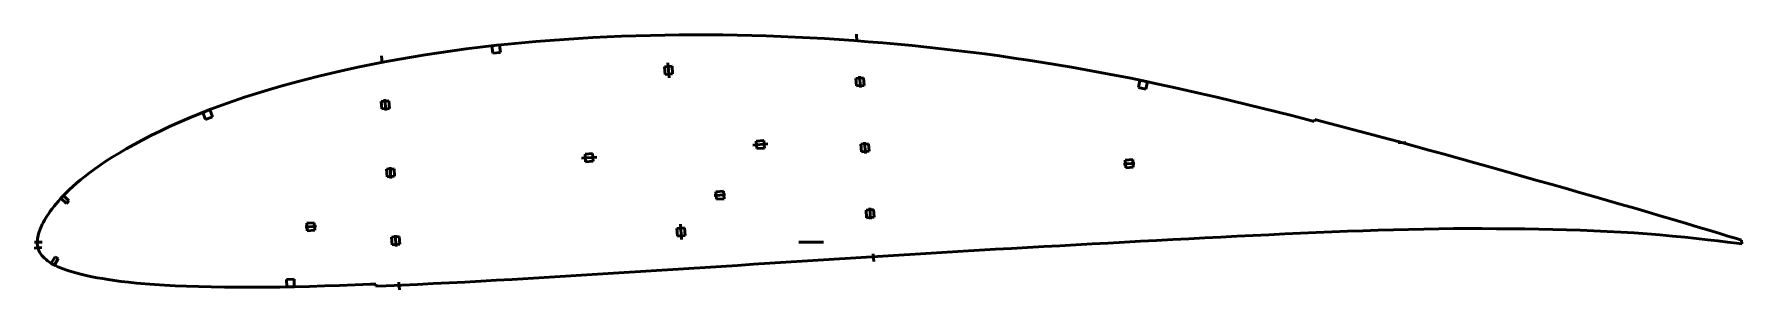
# Model space of a CAD drawing. Header units: metres. Extents: x -337 to 562, y -25 to 109.
import ezdxf

# ---------------------------------------------------------------- set-up
doc = ezdxf.new("R2010")
doc.units = ezdxf.units.M
for name, color, linetype, lineweight in [('FoilLayer', 1, 'Continuous', 50), ('StringerLayer', 1, 'Continuous', 50), ('SubLayer', 1, 'Continuous', 50)]:
    doc.layers.add(name, color=color, linetype=linetype, lineweight=lineweight)

msp = doc.modelspace()

# ---------------------------------------------------------------- linework, layer by layer
at = {"layer": 'FoilLayer'}
for p, q in [((-35.6, 107.86), (-43.16, 107.49)), ((-28.03, 108.18), (-35.6, 107.86)), ((-20.44, 108.44), (-28.03, 108.18)), ((-12.84, 108.65), (-20.44, 108.44)), ((-5.22, 108.81), (-12.84, 108.65)), ((2.4, 108.91), (-5.22, 108.81)), ((10.02, 108.96), (2.4, 108.91)), ((17.64, 108.96), (10.02, 108.96)), ((25.26, 108.89), (17.64, 108.96)), ((32.88, 108.78), (25.26, 108.89)), ((40.52, 108.61), (32.88, 108.78)), ((48.16, 108.38), (40.52, 108.61)), ((55.8, 108.1), (48.16, 108.38)), ((63.46, 107.77), (55.8, 108.1)), ((-124.2, 99.51), (-131.4, 98.4)), ((-116.97, 100.56), (-124.2, 99.51)), ((-109.72, 101.54), (-116.97, 100.56)), ((-102.44, 102.46), (-109.72, 101.54)), ((-95.15, 103.31), (-102.44, 102.46)), ((-87.85, 104.1), (-95.15, 103.31)), ((-80.52, 104.81), (-87.85, 104.1)), ((-73.14, 105.46), (-80.52, 104.81)), ((-65.71, 106.05), (-73.14, 105.46)), ((-58.23, 106.58), (-65.71, 106.05)), ((-50.71, 107.06), (-58.23, 106.58)), ((-43.16, 107.49), (-50.71, 107.06)), ((71.12, 107.38), (63.46, 107.77)), ((78.79, 106.95), (71.12, 107.38)), ((86.47, 106.46), (78.79, 106.95)), ((94.16, 105.91), (86.47, 106.46)), ((101.86, 105.32), (94.16, 105.91)), ((109.56, 104.68), (101.86, 105.32)), ((117.26, 104), (109.56, 104.68)), ((124.96, 103.26), (117.26, 104)), ((132.65, 102.48), (124.96, 103.26)), ((140.32, 101.66), (132.65, 102.48)), ((147.97, 100.79), (140.32, 101.66)), ((155.6, 99.86), (147.97, 100.79)), ((163.23, 98.88), (155.6, 99.86)), ((170.84, 97.85), (163.23, 98.88)), ((-173.7, 90.38), (-180.56, 88.82)), ((-166.78, 91.88), (-173.7, 90.38)), ((-159.8, 93.31), (-166.78, 91.88)), ((-152.77, 94.68), (-159.8, 93.31)), ((-145.69, 95.98), (-152.77, 94.68)), ((-138.57, 97.22), (-145.69, 95.98)), ((-131.4, 98.4), (-138.57, 97.22)), ((178.45, 96.77), (170.84, 97.85)), ((186.05, 95.64), (178.45, 96.77)), ((193.63, 94.46), (186.05, 95.64)), ((201.21, 93.23), (193.63, 94.46)), ((208.77, 91.95), (201.21, 93.23)), ((216.34, 90.61), (208.77, 91.95)), ((223.91, 89.21), (216.34, 90.61)), ((-207.35, 81.9), (-213.81, 80.04)), ((-200.76, 83.71), (-207.35, 81.9)), ((-194.08, 85.48), (-200.76, 83.71)), ((-187.34, 87.19), (-194.08, 85.48)), ((-180.56, 88.82), (-187.34, 87.19)), ((231.5, 87.76), (223.91, 89.21)), ((239.09, 86.26), (231.5, 87.76)), ((246.71, 84.7), (239.09, 86.26)), ((254.34, 83.09), (246.71, 84.7)), ((262, 81.42), (254.34, 83.09)), ((269.69, 79.7), (262, 81.42)), ((-238.32, 72.02), (-244.12, 69.86)), ((-232.39, 74.12), (-238.32, 72.02)), ((-226.33, 76.15), (-232.39, 74.12)), ((-220.14, 78.12), (-226.33, 76.15)), ((-213.81, 80.04), (-220.14, 78.12)), ((277.44, 77.93), (269.69, 79.7)), ((285.24, 76.1), (277.44, 77.93)), ((293.1, 74.24), (285.24, 76.1)), ((300.98, 72.35), (293.1, 74.24)), ((308.87, 70.43), (300.98, 72.35)), ((-260.65, 63.07), (-265.83, 60.72)), ((-255.3, 65.37), (-260.65, 63.07)), ((-249.78, 67.64), (-255.3, 65.37)), ((-244.12, 69.86), (-249.78, 67.64)), ((316.76, 68.48), (308.87, 70.43)), ((324.65, 66.5), (316.76, 68.48)), ((332.56, 64.48), (324.65, 66.5)), ((336.55, 63.45), (332.56, 64.48)), ((336.82, 64.47), (336.55, 63.45)), ((340.75, 63.45), (336.82, 64.47)), ((348.7, 61.37), (340.75, 63.45)), ((-275.63, 55.99), (-280.2, 53.65)), ((-270.83, 58.36), (-275.63, 55.99)), ((-265.83, 60.72), (-270.83, 58.36)), ((356.68, 59.27), (348.7, 61.37)), ((364.66, 57.14), (356.68, 59.27)), ((372.66, 54.98), (364.66, 57.14)), ((380.7, 52.79), (372.66, 54.98)), ((-292.41, 46.81), (-295.98, 44.61)), ((-288.6, 49.05), (-292.41, 46.81)), ((-284.53, 51.33), (-288.6, 49.05)), ((-280.2, 53.65), (-284.53, 51.33)), ((388.76, 50.59), (380.7, 52.79)), ((396.85, 48.36), (388.76, 50.59)), ((404.94, 46.13), (396.85, 48.36)), ((413.03, 43.88), (404.94, 46.13)), ((-307.95, 36.41), (-310.4, 34.53)), ((-305.28, 38.36), (-307.95, 36.41)), ((-302.41, 40.38), (-305.28, 38.36)), ((-299.31, 42.46), (-302.41, 40.38)), ((-295.98, 44.61), (-299.31, 42.46)), ((421.12, 41.62), (413.03, 43.88)), ((429.21, 39.35), (421.12, 41.62)), ((437.28, 37.09), (429.21, 39.35)), ((445.29, 34.84), (437.28, 37.09)), ((-318.46, 27.62), (-320.11, 26.03)), ((-316.68, 29.27), (-318.46, 27.62)), ((-314.76, 30.97), (-316.68, 29.27)), ((-312.67, 32.72), (-314.76, 30.97)), ((-310.4, 34.53), (-312.67, 32.72)), ((453.21, 32.62), (445.29, 34.84)), ((461, 30.42), (453.21, 32.62)), ((468.65, 28.27), (461, 30.42)), ((476.18, 26.13), (468.65, 28.27)), ((-326.63, 18.85), (-327.65, 17.54)), ((-325.53, 20.19), (-326.63, 18.85)), ((-324.33, 21.58), (-325.53, 20.19)), ((-323.03, 23.01), (-324.33, 21.58)), ((-321.63, 24.5), (-323.03, 23.01)), ((-320.11, 26.03), (-321.63, 24.5)), ((483.58, 24), (476.18, 26.13)), ((490.86, 21.86), (483.58, 24)), ((498.06, 19.76), (490.86, 21.86)), ((505.16, 17.74), (498.06, 19.76)), ((-332.82, 9.36), (-333.31, 8.33)), ((-332.26, 10.42), (-332.82, 9.36)), ((-331.64, 11.53), (-332.26, 10.42)), ((-330.97, 12.67), (-331.64, 11.53)), ((-330.25, 13.84), (-330.97, 12.67)), ((-329.45, 15.03), (-330.25, 13.84)), ((-328.59, 16.27), (-329.45, 15.03)), ((-327.65, 17.54), (-328.59, 16.27)), ((512.2, 15.68), (505.16, 17.74)), ((519.17, 13.62), (512.2, 15.68)), ((525.95, 11.62), (519.17, 13.62)), ((532.43, 9.69), (525.95, 11.62)), ((538.55, 7.88), (532.43, 9.69)), ((-335.39, 0.8), (-335.43, -0.06)), ((-335.3, 1.66), (-335.39, 0.8)), ((-335.17, 2.55), (-335.3, 1.66)), ((-334.99, 3.47), (-335.17, 2.55)), ((-334.77, 4.4), (-334.99, 3.47)), ((-334.49, 5.32), (-334.77, 4.4)), ((-334.14, 6.27), (-334.49, 5.32)), ((-333.74, 7.29), (-334.14, 6.27)), ((-333.31, 8.33), (-333.74, 7.29)), ((236.6, -0.04), (245.09, 0.42)), ((245.09, 0.42), (253.57, 0.87)), ((253.57, 0.87), (262.05, 1.32)), ((262.05, 1.32), (270.51, 1.78)), ((270.51, 1.78), (278.94, 2.22)), ((278.94, 2.22), (287.36, 2.65)), ((287.36, 2.65), (295.79, 3.07)), ((295.79, 3.07), (304.23, 3.47)), ((304.23, 3.47), (312.65, 3.88)), ((312.65, 3.88), (321.03, 4.28)), ((321.03, 4.28), (329.36, 4.67)), ((329.36, 4.67), (337.62, 5.03)), ((337.62, 5.03), (345.86, 5.36)), ((345.86, 5.36), (354.05, 5.68)), ((354.05, 5.68), (362.17, 5.98)), ((362.17, 5.98), (370.21, 6.24)), ((370.21, 6.24), (378.2, 6.45)), ((378.2, 6.45), (386.18, 6.62)), ((386.18, 6.62), (394.13, 6.77)), ((394.13, 6.77), (402.01, 6.92)), ((402.01, 6.92), (409.75, 7.06)), ((409.75, 7.06), (417.33, 7.11)), ((417.33, 7.11), (424.89, 7.08)), ((424.89, 7.08), (432.45, 7.04)), ((432.45, 7.04), (439.94, 7.02)), ((439.94, 7.02), (447.33, 6.94)), ((447.33, 6.94), (454.69, 6.77)), ((454.69, 6.77), (462.02, 6.61)), ((462.02, 6.61), (469.28, 6.48)), ((469.28, 6.48), (476.44, 6.3)), ((476.44, 6.3), (483.57, 5.99)), ((483.57, 5.99), (490.75, 5.62)), ((490.75, 5.62), (497.89, 5.26)), ((497.89, 5.26), (504.85, 4.87)), ((504.85, 4.87), (511.67, 4.34)), ((511.67, 4.34), (518.46, 3.75)), ((518.46, 3.75), (525.12, 3.12)), ((525.12, 3.12), (531.56, 2.51)), ((531.56, 2.51), (537.69, 1.88)), ((537.69, 1.88), (543.5, 1.23)), ((544.25, 6.19), (538.55, 7.88)), ((543.5, 1.23), (548.94, 0.63)), ((549.47, 4.61), (544.25, 6.19)), ((548.94, 0.63), (554, 0.04)), ((554.25, 3.13), (549.47, 4.61)), ((554, 0.04), (558.66, -0.52)), ((558.66, 1.8), (554.25, 3.13)), ((561.41, 0.92), (558.66, 1.8)), ((561.54, -0.9), (561.41, 0.92)), ((-335.43, -0.06), (-335.42, -0.84)), ((-335.42, -0.84), (-335.36, -1.64)), ((-335.36, -1.64), (-335.24, -2.43)), ((-335.24, -2.43), (-335.04, -3.22)), ((-335.04, -3.22), (-334.77, -4.02)), ((-334.77, -4.02), (-334.43, -4.81)), ((-334.43, -4.81), (-334.02, -5.59)), ((-334.02, -5.59), (-333.54, -6.35)), ((-333.54, -6.35), (-332.98, -7.09)), ((-332.98, -7.09), (-332.34, -7.82)), ((-332.34, -7.82), (-331.63, -8.53)), ((-331.63, -8.53), (-330.84, -9.22)), ((83.98, -9), (92.48, -8.46)), ((92.48, -8.46), (100.99, -7.91)), ((100.99, -7.91), (109.48, -7.37)), ((109.48, -7.37), (117.96, -6.83)), ((117.96, -6.83), (126.44, -6.31)), ((126.44, -6.31), (134.91, -5.78)), ((134.91, -5.78), (143.38, -5.27)), ((143.38, -5.27), (151.85, -4.76)), ((151.85, -4.76), (160.3, -4.26)), ((160.3, -4.26), (168.75, -3.78)), ((168.75, -3.78), (177.2, -3.3)), ((177.2, -3.3), (185.67, -2.84)), ((185.67, -2.84), (194.15, -2.38)), ((194.15, -2.38), (202.64, -1.91)), ((202.64, -1.91), (211.14, -1.44)), ((211.14, -1.44), (219.63, -0.97)), ((219.63, -0.97), (228.12, -0.5)), ((228.12, -0.5), (236.6, -0.04)), ((558.66, -0.52), (561.54, -0.9)), ((-330.84, -9.22), (-329.99, -9.9)), ((-329.99, -9.9), (-329.06, -10.55)), ((-329.06, -10.55), (-328.07, -11.18)), ((-328.07, -11.18), (-327, -11.78)), ((-327, -11.78), (-325.85, -12.36)), ((-325.85, -12.36), (-324.61, -12.93)), ((-324.61, -12.93), (-323.28, -13.48)), ((-323.28, -13.48), (-321.87, -14.03)), ((-321.87, -14.03), (-320.36, -14.57)), ((-320.36, -14.57), (-318.76, -15.1)), ((-318.76, -15.1), (-317.05, -15.64)), ((-317.05, -15.64), (-315.23, -16.17)), ((-315.23, -16.17), (-313.29, -16.7)), ((-313.29, -16.7), (-311.21, -17.21)), ((-311.21, -17.21), (-308.97, -17.72)), ((-308.97, -17.72), (-306.56, -18.22)), ((-60.36, -18.07), (-51.94, -17.55)), ((-51.94, -17.55), (-43.49, -17.03)), ((-43.49, -17.03), (-35.03, -16.51)), ((-35.03, -16.51), (-26.56, -15.97)), ((-26.56, -15.97), (-18.06, -15.43)), ((-18.06, -15.43), (-9.56, -14.89)), ((-9.56, -14.89), (-1.05, -14.36)), ((-1.05, -14.36), (7.45, -13.83)), ((7.45, -13.83), (15.96, -13.3)), ((15.96, -13.3), (24.46, -12.77)), ((24.46, -12.77), (32.96, -12.23)), ((32.96, -12.23), (41.46, -11.68)), ((41.46, -11.68), (49.96, -11.14)), ((49.96, -11.14), (58.47, -10.61)), ((58.47, -10.61), (66.98, -10.07)), ((66.98, -10.07), (75.48, -9.54)), ((75.48, -9.54), (83.98, -9)), ((-306.56, -18.22), (-303.95, -18.72)), ((-303.95, -18.72), (-301.15, -19.22)), ((-301.15, -19.22), (-298.12, -19.72)), ((-298.12, -19.72), (-294.84, -20.21)), ((-294.84, -20.21), (-291.29, -20.67)), ((-291.29, -20.67), (-287.44, -21.11)), ((-287.44, -21.11), (-283.26, -21.52)), ((-283.26, -21.52), (-278.71, -21.91)), ((-278.71, -21.91), (-273.8, -22.28)), ((-273.8, -22.28), (-268.52, -22.62)), ((-268.52, -22.62), (-262.89, -22.92)), ((-262.89, -22.92), (-256.9, -23.17)), ((-256.9, -23.17), (-250.56, -23.37)), ((-250.56, -23.37), (-243.9, -23.53)), ((-243.9, -23.53), (-236.97, -23.66)), ((-236.97, -23.66), (-229.86, -23.74)), ((-229.86, -23.74), (-222.6, -23.78)), ((-222.6, -23.78), (-215.23, -23.75)), ((-215.23, -23.75), (-207.73, -23.66)), ((-207.73, -23.66), (-200.07, -23.5)), ((-200.07, -23.5), (-192.26, -23.31)), ((-192.26, -23.31), (-184.35, -23.08)), ((-184.35, -23.08), (-176.34, -22.81)), ((-176.34, -22.81), (-168.23, -22.52)), ((-168.23, -22.52), (-160.04, -22.21)), ((-160.04, -22.21), (-157.29, -22.1)), ((-157.29, -22.1), (-157.25, -23.15)), ((-157.25, -23.15), (-151.77, -22.93)), ((-151.77, -22.93), (-143.54, -22.59)), ((-143.54, -22.59), (-135.31, -22.23)), ((-135.31, -22.23), (-127.06, -21.84)), ((-127.06, -21.84), (-118.78, -21.42)), ((-118.78, -21.42), (-110.46, -20.99)), ((-110.46, -20.99), (-102.12, -20.54)), ((-102.12, -20.54), (-93.79, -20.09)), ((-93.79, -20.09), (-85.48, -19.62)), ((-85.48, -19.62), (-77.14, -19.12)), ((-77.14, -19.12), (-68.77, -18.6)), ((-68.77, -18.6), (-60.36, -18.07))]:
    msp.add_line(p, q, dxfattribs=at)
at = {"layer": 'StringerLayer'}
for p, q in [((-92.19, 103.63), (-96.17, 103.21)), ((-96.17, 103.21), (-95.74, 99.23)), ((-95.74, 99.23), (-91.76, 99.66)), ((-91.76, 99.66), (-92.19, 103.63)), ((244.81, 85.1), (243.99, 81.19)), ((243.99, 81.19), (247.9, 80.36)), ((248.73, 84.27), (244.81, 85.1)), ((247.9, 80.36), (248.73, 84.27)), ((-244.67, 69.64), (-248.4, 68.18)), ((-248.4, 68.18), (-246.94, 64.46)), ((-246.94, 64.46), (-243.21, 65.91)), ((-243.21, 65.91), (-244.67, 69.64)), ((-321.67, 24.45), (-323.05, 23)), ((-323.05, 23), (-320.15, 20.24)), ((-318.77, 21.7), (-321.67, 24.45)), ((-320.15, 20.24), (-318.77, 21.7)), ((-326.12, -7.68), (-328.08, -11.17)), ((-326.34, -12.15), (-324.37, -8.67)), ((-324.37, -8.67), (-326.12, -7.68)), ((-328.08, -11.17), (-326.34, -12.15)), ((-200.27, -19.51), (-204.27, -19.59)), ((-204.27, -19.59), (-204.19, -23.58)), ((-204.19, -23.58), (-200.19, -23.5)), ((-200.19, -23.5), (-200.27, -19.51))]:
    msp.add_line(p, q, dxfattribs=at)
at = {"layer": 'SubLayer'}
for p, q in [((95.57, 109.29), (95.87, 105.3)), ((-154.3, 97.93), (-153.99, 93.95)), ((-1.43, 92.44), (-5.42, 92.14)), ((-5.42, 92.14), (-5.11, 88.15)), ((-3.58, 94.28), (-2.96, 86.31)), ((-1.12, 88.46), (-1.43, 92.44)), ((-5.11, 88.15), (-1.12, 88.46)), ((99.34, 86.36), (95.35, 86.05)), ((95.35, 86.05), (95.65, 82.06)), ((95.65, 82.06), (99.64, 82.37)), ((97.27, 87.2), (97.73, 81.22)), ((99.64, 82.37), (99.34, 86.36)), ((-150.47, 74.28), (-154.46, 73.97)), ((-154.46, 73.97), (-154.15, 69.98)), ((-152.54, 75.12), (-152.08, 69.14)), ((-150.17, 70.29), (-150.47, 74.28)), ((-154.15, 69.98), (-150.17, 70.29)), ((-43.22, 46.5), (-47.21, 46.19)), ((-47.21, 46.19), (-46.9, 42.2)), ((-42.92, 42.51), (-43.22, 46.5)), ((41.07, 50.98), (49.05, 51.59)), ((46.9, 53.43), (42.92, 53.13)), ((42.92, 53.13), (43.22, 49.14)), ((43.22, 49.14), (47.21, 49.45)), ((47.21, 49.45), (46.9, 53.43)), ((102, 51.73), (98.01, 51.42)), ((98.01, 51.42), (98.32, 47.44)), ((98.32, 47.44), (102.31, 47.74)), ((99.93, 52.57), (100.39, 46.59)), ((102.31, 47.74), (102, 51.73)), ((380.72, 52.09), (384.7, 52.4)), ((-147.73, 38.57), (-151.71, 38.26)), ((-151.71, 38.26), (-151.41, 34.27)), ((-149.8, 39.41), (-149.34, 33.43)), ((-147.42, 34.58), (-147.73, 38.57)), ((-49.05, 44.04), (-41.07, 44.66)), ((-46.9, 42.2), (-42.92, 42.51)), ((236.16, 40.97), (242.14, 41.43)), ((240.99, 43.34), (237, 43.04)), ((237, 43.04), (237.31, 39.05)), ((237.31, 39.05), (241.3, 39.36)), ((241.3, 39.36), (240.99, 43.34)), ((-151.41, 34.27), (-147.42, 34.58)), ((20.82, 24.4), (26.8, 24.86)), ((25.65, 26.77), (21.66, 26.47)), ((21.66, 26.47), (21.97, 22.48)), ((21.97, 22.48), (25.95, 22.79)), ((25.95, 22.79), (25.65, 26.77)), ((484.95, 23.08), (485.24, 24.04)), ((-189.69, 10.2), (-193.68, 9.9)), ((-193.68, 9.9), (-193.38, 5.91)), ((-189.39, 6.22), (-189.69, 10.2)), ((3.58, 1.35), (2.96, 9.33)), ((104.67, 17.1), (100.68, 16.79)), ((100.68, 16.79), (100.98, 12.81)), ((100.98, 12.81), (104.97, 13.11)), ((102.59, 17.94), (103.05, 11.96)), ((104.97, 13.11), (104.67, 17.1)), ((523.34, 11.87), (523.65, 12.82)), ((-336.93, 0), (-332.93, 0)), ((-194.53, 7.83), (-188.54, 8.29)), ((-193.38, 5.91), (-189.39, 6.22)), ((-144.98, 2.85), (-148.97, 2.55)), ((-148.97, 2.55), (-148.66, -1.44)), ((-147.05, 3.7), (-146.59, -2.28)), ((-144.67, -1.13), (-144.98, 2.85)), ((5.11, 7.49), (1.12, 7.18)), ((1.12, 7.18), (1.43, 3.19)), ((1.43, 3.19), (5.42, 3.5)), ((5.42, 3.5), (5.11, 7.49)), ((65.39, 0), (78.37, 0)), ((481.74, 5.57), (481.81, 6.57)), ((521.65, 2.95), (521.74, 3.94)), ((541.56, 0.94), (541.64, 1.94)), ((542.52, 6.18), (542.85, 7.12)), ((-337.09, -3.14), (-333.1, -2.84)), ((-148.66, -1.44), (-144.67, -1.13)), ((104.45, -6.14), (104.75, -10.13)), ((-145.14, -21.11), (-144.83, -25.1))]:
    msp.add_line(p, q, dxfattribs=at)

doc.saveas('drawing.dxf')
